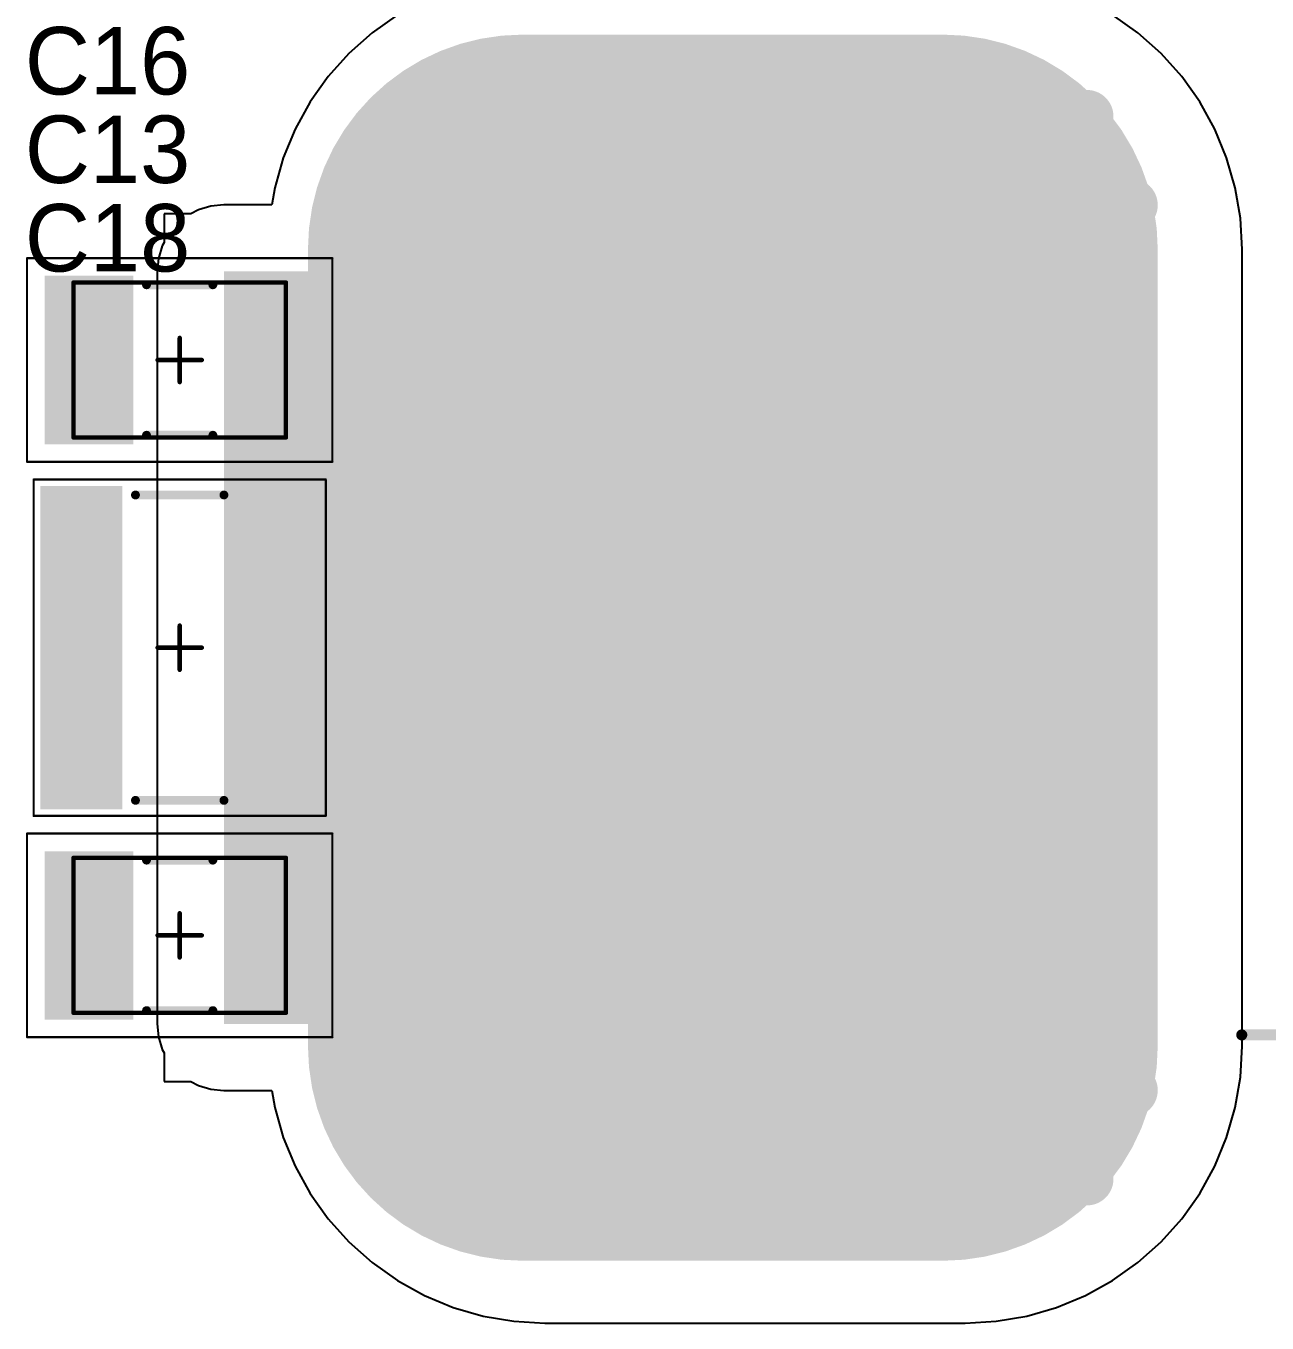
# Model space of a CAD drawing. Extents: x 69 to 227, y 90 to 377.
# Drawn here: x 145.53 to 173.57, y 163.24 to 192.55 of the extents above; entities that cross this region are included whole.
import ezdxf

# ---------------------------------------------------------------- set-up
doc = ezdxf.new("R2010")
doc.units = 0
doc.layers.get('0').update_dxf_attribs({"linetype": 'CONTINUOUS'})
for name, color, linetype in [('BOTTOMLAYER', 5, 'CONTINUOUS'), ('BOTTOMSOLDER', 6, 'CONTINUOUS'), ('MECHANICAL15', 56, 'CONTINUOUS'), ('MECHANICAL9', 56, 'CONTINUOUS'), ('MULTILAYER', 9, 'CONTINUOUS'), ('TOPLAYER', 1, 'CONTINUOUS'), ('TOPOVERLAY', 2, 'CONTINUOUS'), ('TOPPASTE', 8, 'CONTINUOUS'), ('TOPSOLDER', 216, 'CONTINUOUS')]:
    doc.layers.add(name, color=color, linetype=linetype)

# ---------------------------------------------------------------- blocks, each defined once
blk = doc.blocks.new('1812C_1')
at = {"layer": 'MECHANICAL15'}
for points, const_width in [([(-3.45, 2.3), (-3.45, -2.3)], 0.05), ([(3.45, 2.3), (-3.45, 2.3)], 0.05), ([(3.45, 2.3), (3.45, -2.3)], 0.05), ([(0, 0.5), (0, -0.5)], 0.1), ([(0.5, 0), (-0.5, 0)], 0.1), ([(3.45, -2.3), (-3.45, -2.3)], 0.05)]:
    blk.add_lwpolyline(points, dxfattribs=dict(at, const_width=const_width))
for points, const_width in [([(-3.463, 2.3, 1), (-3.438, 2.3, 1)], 0.025), ([(-3.463, 2.3, 1), (-3.438, 2.3, 1)], 0.025), ([(3.437, 2.3, 1), (3.462, 2.3, 1)], 0.025), ([(3.437, 2.3, 1), (3.462, 2.3, 1)], 0.025), ([(-0.025, 0.5, 1), (0.025, 0.5, 1)], 0.05), ([(-0.525, 0, 1), (-0.475, 0, 1)], 0.05), ([(0.475, 0, 1), (0.525, 0, 1)], 0.05), ([(-0.025, -0.5, 1), (0.025, -0.5, 1)], 0.05), ([(-3.463, -2.3, 1), (-3.438, -2.3, 1)], 0.025), ([(-3.463, -2.3, 1), (-3.438, -2.3, 1)], 0.025), ([(3.437, -2.3, 1), (3.462, -2.3, 1)], 0.025), ([(3.437, -2.3, 1), (3.462, -2.3, 1)], 0.025)]:
    blk.add_lwpolyline(points, format="xyb", close=True, dxfattribs=dict(at, const_width=const_width))
at = {"layer": 'MECHANICAL9', "const_width": 0.1}
for points in [[(-2.4, 1.75), (-2.4, -1.75)], [(2.4, 1.75), (-2.4, 1.75)], [(2.4, 1.75), (2.4, -1.75)], [(2.4, -1.75), (-2.4, -1.75)]]:
    blk.add_lwpolyline(points, dxfattribs=at)
at = {"layer": 'MECHANICAL9', "const_width": 0.05}
for points in [[(-2.425, 1.75, 1), (-2.375, 1.75, 1)], [(-2.425, 1.75, 1), (-2.375, 1.75, 1)], [(2.375, 1.75, 1), (2.425, 1.75, 1)], [(2.375, 1.75, 1), (2.425, 1.75, 1)], [(-2.425, -1.75, 1), (-2.375, -1.75, 1)], [(-2.425, -1.75, 1), (-2.375, -1.75, 1)], [(2.375, -1.75, 1), (2.425, -1.75, 1)], [(2.375, -1.75, 1), (2.425, -1.75, 1)]]:
    blk.add_lwpolyline(points, format="xyb", close=True, dxfattribs=at)
at = {"layer": 'TOPLAYER'}
for points in [[(-1.15, -1.8), (-1.15, 1.8), (-2.95, -1.8), (-2.95, 1.8)], [(2.95, -1.8), (2.95, 1.8), (1.15, -1.8), (1.15, 1.8)]]:
    blk.add_solid(points, dxfattribs=at)
at = {"layer": 'TOPOVERLAY', "const_width": 0.2}
for points in [[(0.75, 1.7), (-0.75, 1.7)], [(0.75, -1.7), (-0.75, -1.7)]]:
    blk.add_lwpolyline(points, dxfattribs=at)
at = {"layer": 'TOPOVERLAY', "const_width": 0.1}
for points in [[(-0.8, 1.7, 1), (-0.7, 1.7, 1)], [(0.7, 1.7, 1), (0.8, 1.7, 1)], [(-0.8, -1.7, 1), (-0.7, -1.7, 1)], [(0.7, -1.7, 1), (0.8, -1.7, 1)]]:
    blk.add_lwpolyline(points, format="xyb", close=True, dxfattribs=at)
at = {"layer": 'TOPPASTE'}
for points in [[(-1.15, -1.8), (-1.15, 1.8), (-2.95, -1.8), (-2.95, 1.8)], [(2.95, -1.8), (2.95, 1.8), (1.15, -1.8), (1.15, 1.8)]]:
    blk.add_solid(points, dxfattribs=at)
at = {"layer": 'TOPSOLDER'}
for points in [[(-1.048, -1.902), (-1.048, 1.902), (-3.052, -1.902), (-3.052, 1.902)], [(3.052, -1.902), (3.052, 1.902), (1.048, -1.902), (1.048, 1.902)]]:
    blk.add_solid(points, dxfattribs=at)
blk = doc.blocks.new('1812C_3')
at = {"layer": 'MECHANICAL15'}
for points, const_width in [([(-3.45, 2.3), (-3.45, -2.3)], 0.05), ([(3.45, 2.3), (-3.45, 2.3)], 0.05), ([(3.45, 2.3), (3.45, -2.3)], 0.05), ([(0, 0.5), (0, -0.5)], 0.1), ([(0.5, 0), (-0.5, 0)], 0.1), ([(3.45, -2.3), (-3.45, -2.3)], 0.05)]:
    blk.add_lwpolyline(points, dxfattribs=dict(at, const_width=const_width))
for points, const_width in [([(-3.463, 2.3, 1), (-3.438, 2.3, 1)], 0.025), ([(-3.463, 2.3, 1), (-3.438, 2.3, 1)], 0.025), ([(3.437, 2.3, 1), (3.462, 2.3, 1)], 0.025), ([(3.437, 2.3, 1), (3.462, 2.3, 1)], 0.025), ([(-0.025, 0.5, 1), (0.025, 0.5, 1)], 0.05), ([(-0.525, 0, 1), (-0.475, 0, 1)], 0.05), ([(0.475, 0, 1), (0.525, 0, 1)], 0.05), ([(-0.025, -0.5, 1), (0.025, -0.5, 1)], 0.05), ([(-3.463, -2.3, 1), (-3.438, -2.3, 1)], 0.025), ([(-3.463, -2.3, 1), (-3.438, -2.3, 1)], 0.025), ([(3.437, -2.3, 1), (3.462, -2.3, 1)], 0.025), ([(3.437, -2.3, 1), (3.462, -2.3, 1)], 0.025)]:
    blk.add_lwpolyline(points, format="xyb", close=True, dxfattribs=dict(at, const_width=const_width))
at = {"layer": 'MECHANICAL9', "const_width": 0.1}
for points in [[(-2.4, 1.75), (-2.4, -1.75)], [(2.4, 1.75), (-2.4, 1.75)], [(2.4, 1.75), (2.4, -1.75)], [(2.4, -1.75), (-2.4, -1.75)]]:
    blk.add_lwpolyline(points, dxfattribs=at)
at = {"layer": 'MECHANICAL9', "const_width": 0.05}
for points in [[(-2.425, 1.75, 1), (-2.375, 1.75, 1)], [(-2.425, 1.75, 1), (-2.375, 1.75, 1)], [(2.375, 1.75, 1), (2.425, 1.75, 1)], [(2.375, 1.75, 1), (2.425, 1.75, 1)], [(-2.425, -1.75, 1), (-2.375, -1.75, 1)], [(-2.425, -1.75, 1), (-2.375, -1.75, 1)], [(2.375, -1.75, 1), (2.425, -1.75, 1)], [(2.375, -1.75, 1), (2.425, -1.75, 1)]]:
    blk.add_lwpolyline(points, format="xyb", close=True, dxfattribs=at)
at = {"layer": 'TOPLAYER'}
for points in [[(-1.15, -1.8), (-1.15, 1.8), (-2.95, -1.8), (-2.95, 1.8)], [(2.95, -1.8), (2.95, 1.8), (1.15, -1.8), (1.15, 1.8)]]:
    blk.add_solid(points, dxfattribs=at)
at = {"layer": 'TOPOVERLAY', "const_width": 0.2}
for points in [[(0.75, 1.7), (-0.75, 1.7)], [(0.75, -1.7), (-0.75, -1.7)]]:
    blk.add_lwpolyline(points, dxfattribs=at)
at = {"layer": 'TOPOVERLAY', "const_width": 0.1}
for points in [[(-0.8, 1.7, 1), (-0.7, 1.7, 1)], [(0.7, 1.7, 1), (0.8, 1.7, 1)], [(-0.8, -1.7, 1), (-0.7, -1.7, 1)], [(0.7, -1.7, 1), (0.8, -1.7, 1)]]:
    blk.add_lwpolyline(points, format="xyb", close=True, dxfattribs=at)
at = {"layer": 'TOPPASTE'}
for points in [[(-1.15, -1.8), (-1.15, 1.8), (-2.95, -1.8), (-2.95, 1.8)], [(2.95, -1.8), (2.95, 1.8), (1.15, -1.8), (1.15, 1.8)]]:
    blk.add_solid(points, dxfattribs=at)
at = {"layer": 'TOPSOLDER'}
for points in [[(-1.048, -1.902), (-1.048, 1.902), (-3.052, -1.902), (-3.052, 1.902)], [(3.052, -1.902), (3.052, 1.902), (1.048, -1.902), (1.048, 1.902)]]:
    blk.add_solid(points, dxfattribs=at)
blk = doc.blocks.new('1825C_5')
at = {"layer": 'MECHANICAL15'}
for points, const_width in [([(3.3, 3.8), (-3.3, 3.8)], 0.05), ([(-3.3, 3.8), (-3.3, -3.8)], 0.05), ([(3.3, 3.8), (3.3, -3.8)], 0.05), ([(0, 0.5), (0, -0.5)], 0.1), ([(0.5, 0), (-0.5, 0)], 0.1), ([(3.3, -3.8), (-3.3, -3.8)], 0.05)]:
    blk.add_lwpolyline(points, dxfattribs=dict(at, const_width=const_width))
for points, const_width in [([(-3.312, 3.8, 1), (-3.287, 3.8, 1)], 0.025), ([(-3.312, 3.8, 1), (-3.287, 3.8, 1)], 0.025), ([(3.288, 3.8, 1), (3.313, 3.8, 1)], 0.025), ([(3.288, 3.8, 1), (3.313, 3.8, 1)], 0.025), ([(-0.025, 0.5, 1), (0.025, 0.5, 1)], 0.05), ([(-0.525, 0, 1), (-0.475, 0, 1)], 0.05), ([(0.475, 0, 1), (0.525, 0, 1)], 0.05), ([(-0.025, -0.5, 1), (0.025, -0.5, 1)], 0.05), ([(-3.312, -3.8, 1), (-3.287, -3.8, 1)], 0.025), ([(-3.312, -3.8, 1), (-3.287, -3.8, 1)], 0.025), ([(3.288, -3.8, 1), (3.313, -3.8, 1)], 0.025), ([(3.288, -3.8, 1), (3.313, -3.8, 1)], 0.025)]:
    blk.add_lwpolyline(points, format="xyb", close=True, dxfattribs=dict(at, const_width=const_width))
at = {"layer": 'TOPLAYER'}
for points in [[(-1.4, -3.55), (-1.4, 3.55), (-3.05, -3.55), (-3.05, 3.55)], [(3.05, -3.55), (3.05, 3.55), (1.4, -3.55), (1.4, 3.55)]]:
    blk.add_solid(points, dxfattribs=at)
at = {"layer": 'TOPOVERLAY', "const_width": 0.2}
for points in [[(1, 3.45), (-1, 3.45)], [(1, -3.45), (-1, -3.45)]]:
    blk.add_lwpolyline(points, dxfattribs=at)
at = {"layer": 'TOPOVERLAY', "const_width": 0.1}
for points in [[(-1.05, 3.45, 1), (-0.95, 3.45, 1)], [(0.95, 3.45, 1), (1.05, 3.45, 1)], [(-1.05, -3.45, 1), (-0.95, -3.45, 1)], [(0.95, -3.45, 1), (1.05, -3.45, 1)]]:
    blk.add_lwpolyline(points, format="xyb", close=True, dxfattribs=at)
at = {"layer": 'TOPPASTE'}
for points in [[(-1.4, -3.55), (-1.4, 3.55), (-3.05, -3.55), (-3.05, 3.55)], [(3.05, -3.55), (3.05, 3.55), (1.4, -3.55), (1.4, 3.55)]]:
    blk.add_solid(points, dxfattribs=at)
at = {"layer": 'TOPSOLDER'}
for points in [[(-1.298, -3.652), (-1.298, 3.652), (-3.152, -3.652), (-3.152, 3.652)], [(3.152, -3.652), (3.152, 3.652), (1.298, -3.652), (1.298, 3.652)]]:
    blk.add_solid(points, dxfattribs=at)
blk = doc.blocks.new('CM300_SKM200_DUAL_FOOTPRIN')
at = {"layer": 'BOTTOMLAYER'}
for points, const_width in [([(19.375, 9, 1), (24.125, 9, 1)], 4.75), ([(28.875, 9, 1), (33.625, 9, 1)], 4.75), ([(20.25, 12, 1), (20.75, 12, 1)], 0.5), ([(22.25, 12, 1), (22.75, 12, 1)], 0.5), ([(24.25, 12, 1), (24.75, 12, 1)], 0.5), ([(26.25, 12, 1), (26.75, 12, 1)], 0.5), ([(28.25, 12, 1), (28.75, 12, 1)], 0.5), ([(30.25, 12, 1), (30.75, 12, 1)], 0.5), ([(32.25, 12, 1), (32.75, 12, 1)], 0.5), ([(34.25, 12, 1), (34.75, 12, 1)], 0.5), ([(19.25, 10, 1), (19.75, 10, 1)], 0.5), ([(21.25, 10, 1), (21.75, 10, 1)], 0.5), ([(23.25, 10, 1), (23.75, 10, 1)], 0.5), ([(25.25, 10, 1), (25.75, 10, 1)], 0.5), ([(27.25, 10, 1), (27.75, 10, 1)], 0.5), ([(29.25, 10, 1), (29.75, 10, 1)], 0.5), ([(31.25, 10, 1), (31.75, 10, 1)], 0.5), ([(33.25, 10, 1), (33.75, 10, 1)], 0.5), ([(35.25, 10, 1), (35.75, 10, 1)], 0.5), ([(18.25, 8, 1), (18.75, 8, 1)], 0.5), ([(20.25, 8, 1), (20.75, 8, 1)], 0.5), ([(22.25, 8, 1), (22.75, 8, 1)], 0.5), ([(24.25, 8, 1), (24.75, 8, 1)], 0.5), ([(26.25, 8, 1), (26.75, 8, 1)], 0.5), ([(28.25, 8, 1), (28.75, 8, 1)], 0.5), ([(30.25, 8, 1), (30.75, 8, 1)], 0.5), ([(32.25, 8, 1), (32.75, 8, 1)], 0.5), ([(34.25, 8, 1), (34.75, 8, 1)], 0.5), ([(19.25, 6, 1), (19.75, 6, 1)], 0.5), ([(21.25, 6, 1), (21.75, 6, 1)], 0.5), ([(23.25, 6, 1), (23.75, 6, 1)], 0.5), ([(25.25, 6, 1), (25.75, 6, 1)], 0.5), ([(27.25, 6, 1), (27.75, 6, 1)], 0.5), ([(29.25, 6, 1), (29.75, 6, 1)], 0.5), ([(31.25, 6, 1), (31.75, 6, 1)], 0.5), ([(33.25, 6, 1), (33.75, 6, 1)], 0.5), ([(35.25, 6, 1), (35.75, 6, 1)], 0.5), ([(18.25, 4, 1), (18.75, 4, 1)], 0.5), ([(20.25, 4, 1), (20.75, 4, 1)], 0.5), ([(22.25, 4, 1), (22.75, 4, 1)], 0.5), ([(24.25, 4, 1), (24.75, 4, 1)], 0.5), ([(26.25, 4, 1), (26.75, 4, 1)], 0.5), ([(28.25, 4, 1), (28.75, 4, 1)], 0.5), ([(30.25, 4, 1), (30.75, 4, 1)], 0.5), ([(32.25, 4, 1), (32.75, 4, 1)], 0.5), ([(34.25, 4, 1), (34.75, 4, 1)], 0.5), ([(19.25, 2, 1), (19.75, 2, 1)], 0.5), ([(21.25, 2, 1), (21.75, 2, 1)], 0.5), ([(31.25, 2, 1), (31.75, 2, 1)], 0.5), ([(33.25, 2, 1), (33.75, 2, 1)], 0.5), ([(35.25, 2, 1), (35.75, 2, 1)], 0.5), ([(18.25, 0, 1), (18.75, 0, 1)], 0.5), ([(20.25, 0, 1), (20.75, 0, 1)], 0.5), ([(32.25, 0, 1), (32.75, 0, 1)], 0.5), ([(34.25, 0, 1), (34.75, 0, 1)], 0.5), ([(19.25, -2, 1), (19.75, -2, 1)], 0.5), ([(21.25, -2, 1), (21.75, -2, 1)], 0.5), ([(31.25, -2, 1), (31.75, -2, 1)], 0.5), ([(33.25, -2, 1), (33.75, -2, 1)], 0.5), ([(35.25, -2, 1), (35.75, -2, 1)], 0.5), ([(18.25, -4, 1), (18.75, -4, 1)], 0.5), ([(20.25, -4, 1), (20.75, -4, 1)], 0.5), ([(22.25, -4, 1), (22.75, -4, 1)], 0.5), ([(24.25, -4, 1), (24.75, -4, 1)], 0.5), ([(26.25, -4, 1), (26.75, -4, 1)], 0.5), ([(28.25, -4, 1), (28.75, -4, 1)], 0.5), ([(30.25, -4, 1), (30.75, -4, 1)], 0.5), ([(32.25, -4, 1), (32.75, -4, 1)], 0.5), ([(34.25, -4, 1), (34.75, -4, 1)], 0.5), ([(19.375, -9, 1), (24.125, -9, 1)], 4.75), ([(28.875, -9, 1), (33.625, -9, 1)], 4.75), ([(19.25, -6, 1), (19.75, -6, 1)], 0.5), ([(21.25, -6, 1), (21.75, -6, 1)], 0.5), ([(23.25, -6, 1), (23.75, -6, 1)], 0.5), ([(25.25, -6, 1), (25.75, -6, 1)], 0.5), ([(27.25, -6, 1), (27.75, -6, 1)], 0.5), ([(29.25, -6, 1), (29.75, -6, 1)], 0.5), ([(31.25, -6, 1), (31.75, -6, 1)], 0.5), ([(33.25, -6, 1), (33.75, -6, 1)], 0.5), ([(35.25, -6, 1), (35.75, -6, 1)], 0.5), ([(18.25, -8, 1), (18.75, -8, 1)], 0.5), ([(20.25, -8, 1), (20.75, -8, 1)], 0.5), ([(22.25, -8, 1), (22.75, -8, 1)], 0.5), ([(24.25, -8, 1), (24.75, -8, 1)], 0.5), ([(26.25, -8, 1), (26.75, -8, 1)], 0.5), ([(28.25, -8, 1), (28.75, -8, 1)], 0.5), ([(30.25, -8, 1), (30.75, -8, 1)], 0.5), ([(32.25, -8, 1), (32.75, -8, 1)], 0.5), ([(34.25, -8, 1), (34.75, -8, 1)], 0.5), ([(19.25, -10, 1), (19.75, -10, 1)], 0.5), ([(21.25, -10, 1), (21.75, -10, 1)], 0.5), ([(23.25, -10, 1), (23.75, -10, 1)], 0.5), ([(25.25, -10, 1), (25.75, -10, 1)], 0.5), ([(27.25, -10, 1), (27.75, -10, 1)], 0.5), ([(29.25, -10, 1), (29.75, -10, 1)], 0.5), ([(31.25, -10, 1), (31.75, -10, 1)], 0.5), ([(33.25, -10, 1), (33.75, -10, 1)], 0.5), ([(35.25, -10, 1), (35.75, -10, 1)], 0.5), ([(20.25, -12, 1), (20.75, -12, 1)], 0.5), ([(22.25, -12, 1), (22.75, -12, 1)], 0.5), ([(24.25, -12, 1), (24.75, -12, 1)], 0.5), ([(26.25, -12, 1), (26.75, -12, 1)], 0.5), ([(28.25, -12, 1), (28.75, -12, 1)], 0.5), ([(30.25, -12, 1), (30.75, -12, 1)], 0.5), ([(32.25, -12, 1), (32.75, -12, 1)], 0.5), ([(34.25, -12, 1), (34.75, -12, 1)], 0.5)]:
    blk.add_lwpolyline(points, format="xyb", close=True, dxfattribs=dict(at, const_width=const_width))
for points in [[(31.25, 13.75), (21.75, 13.75), (31.25, -13.75), (21.75, -13.75)], [(36, 9), (17, 9), (36, -9), (17, -9)]]:
    blk.add_solid(points, dxfattribs=at)
at = {"layer": 'BOTTOMSOLDER'}
for points, const_width in [([(19.324, 9, 1), (24.176, 9, 1)], 4.852), ([(28.824, 9, 1), (33.676, 9, 1)], 4.852), ([(20.199, 12, 1), (20.801, 12, 1)], 0.602), ([(22.199, 12, 1), (22.801, 12, 1)], 0.602), ([(24.199, 12, 1), (24.801, 12, 1)], 0.602), ([(26.199, 12, 1), (26.801, 12, 1)], 0.602), ([(28.199, 12, 1), (28.801, 12, 1)], 0.602), ([(30.199, 12, 1), (30.801, 12, 1)], 0.602), ([(32.199, 12, 1), (32.801, 12, 1)], 0.602), ([(34.199, 12, 1), (34.801, 12, 1)], 0.602), ([(19.199, 10, 1), (19.801, 10, 1)], 0.602), ([(21.199, 10, 1), (21.801, 10, 1)], 0.602), ([(23.199, 10, 1), (23.801, 10, 1)], 0.602), ([(25.199, 10, 1), (25.801, 10, 1)], 0.602), ([(27.199, 10, 1), (27.801, 10, 1)], 0.602), ([(29.199, 10, 1), (29.801, 10, 1)], 0.602), ([(31.199, 10, 1), (31.801, 10, 1)], 0.602), ([(33.199, 10, 1), (33.801, 10, 1)], 0.602), ([(35.199, 10, 1), (35.801, 10, 1)], 0.602), ([(18.199, 8, 1), (18.801, 8, 1)], 0.602), ([(20.199, 8, 1), (20.801, 8, 1)], 0.602), ([(22.199, 8, 1), (22.801, 8, 1)], 0.602), ([(24.199, 8, 1), (24.801, 8, 1)], 0.602), ([(26.199, 8, 1), (26.801, 8, 1)], 0.602), ([(28.199, 8, 1), (28.801, 8, 1)], 0.602), ([(30.199, 8, 1), (30.801, 8, 1)], 0.602), ([(32.199, 8, 1), (32.801, 8, 1)], 0.602), ([(34.199, 8, 1), (34.801, 8, 1)], 0.602), ([(19.199, 6, 1), (19.801, 6, 1)], 0.602), ([(21.199, 6, 1), (21.801, 6, 1)], 0.602), ([(23.199, 6, 1), (23.801, 6, 1)], 0.602), ([(25.199, 6, 1), (25.801, 6, 1)], 0.602), ([(27.199, 6, 1), (27.801, 6, 1)], 0.602), ([(29.199, 6, 1), (29.801, 6, 1)], 0.602), ([(31.199, 6, 1), (31.801, 6, 1)], 0.602), ([(33.199, 6, 1), (33.801, 6, 1)], 0.602), ([(35.199, 6, 1), (35.801, 6, 1)], 0.602), ([(18.199, 4, 1), (18.801, 4, 1)], 0.602), ([(20.199, 4, 1), (20.801, 4, 1)], 0.602), ([(22.199, 4, 1), (22.801, 4, 1)], 0.602), ([(24.199, 4, 1), (24.801, 4, 1)], 0.602), ([(26.199, 4, 1), (26.801, 4, 1)], 0.602), ([(28.199, 4, 1), (28.801, 4, 1)], 0.602), ([(30.199, 4, 1), (30.801, 4, 1)], 0.602), ([(32.199, 4, 1), (32.801, 4, 1)], 0.602), ([(34.199, 4, 1), (34.801, 4, 1)], 0.602), ([(19.199, 2, 1), (19.801, 2, 1)], 0.602), ([(21.199, 2, 1), (21.801, 2, 1)], 0.602), ([(31.199, 2, 1), (31.801, 2, 1)], 0.602), ([(33.199, 2, 1), (33.801, 2, 1)], 0.602), ([(35.199, 2, 1), (35.801, 2, 1)], 0.602), ([(18.199, 0, 1), (18.801, 0, 1)], 0.602), ([(20.199, 0, 1), (20.801, 0, 1)], 0.602), ([(32.199, 0, 1), (32.801, 0, 1)], 0.602), ([(34.199, 0, 1), (34.801, 0, 1)], 0.602), ([(19.199, -2, 1), (19.801, -2, 1)], 0.602), ([(21.199, -2, 1), (21.801, -2, 1)], 0.602), ([(31.199, -2, 1), (31.801, -2, 1)], 0.602), ([(33.199, -2, 1), (33.801, -2, 1)], 0.602), ([(35.199, -2, 1), (35.801, -2, 1)], 0.602), ([(18.199, -4, 1), (18.801, -4, 1)], 0.602), ([(20.199, -4, 1), (20.801, -4, 1)], 0.602), ([(22.199, -4, 1), (22.801, -4, 1)], 0.602), ([(24.199, -4, 1), (24.801, -4, 1)], 0.602), ([(26.199, -4, 1), (26.801, -4, 1)], 0.602), ([(28.199, -4, 1), (28.801, -4, 1)], 0.602), ([(30.199, -4, 1), (30.801, -4, 1)], 0.602), ([(32.199, -4, 1), (32.801, -4, 1)], 0.602), ([(34.199, -4, 1), (34.801, -4, 1)], 0.602), ([(19.324, -9, 1), (24.176, -9, 1)], 4.852), ([(28.824, -9, 1), (33.676, -9, 1)], 4.852), ([(19.199, -6, 1), (19.801, -6, 1)], 0.602), ([(21.199, -6, 1), (21.801, -6, 1)], 0.602), ([(23.199, -6, 1), (23.801, -6, 1)], 0.602), ([(25.199, -6, 1), (25.801, -6, 1)], 0.602), ([(27.199, -6, 1), (27.801, -6, 1)], 0.602), ([(29.199, -6, 1), (29.801, -6, 1)], 0.602), ([(31.199, -6, 1), (31.801, -6, 1)], 0.602), ([(33.199, -6, 1), (33.801, -6, 1)], 0.602), ([(35.199, -6, 1), (35.801, -6, 1)], 0.602), ([(18.199, -8, 1), (18.801, -8, 1)], 0.602), ([(20.199, -8, 1), (20.801, -8, 1)], 0.602), ([(22.199, -8, 1), (22.801, -8, 1)], 0.602), ([(24.199, -8, 1), (24.801, -8, 1)], 0.602), ([(26.199, -8, 1), (26.801, -8, 1)], 0.602), ([(28.199, -8, 1), (28.801, -8, 1)], 0.602), ([(30.199, -8, 1), (30.801, -8, 1)], 0.602), ([(32.199, -8, 1), (32.801, -8, 1)], 0.602), ([(34.199, -8, 1), (34.801, -8, 1)], 0.602), ([(19.199, -10, 1), (19.801, -10, 1)], 0.602), ([(21.199, -10, 1), (21.801, -10, 1)], 0.602), ([(23.199, -10, 1), (23.801, -10, 1)], 0.602), ([(25.199, -10, 1), (25.801, -10, 1)], 0.602), ([(27.199, -10, 1), (27.801, -10, 1)], 0.602), ([(29.199, -10, 1), (29.801, -10, 1)], 0.602), ([(31.199, -10, 1), (31.801, -10, 1)], 0.602), ([(33.199, -10, 1), (33.801, -10, 1)], 0.602), ([(35.199, -10, 1), (35.801, -10, 1)], 0.602), ([(20.199, -12, 1), (20.801, -12, 1)], 0.602), ([(22.199, -12, 1), (22.801, -12, 1)], 0.602), ([(24.199, -12, 1), (24.801, -12, 1)], 0.602), ([(26.199, -12, 1), (26.801, -12, 1)], 0.602), ([(28.199, -12, 1), (28.801, -12, 1)], 0.602), ([(30.199, -12, 1), (30.801, -12, 1)], 0.602), ([(32.199, -12, 1), (32.801, -12, 1)], 0.602), ([(34.199, -12, 1), (34.801, -12, 1)], 0.602)]:
    blk.add_lwpolyline(points, format="xyb", close=True, dxfattribs=dict(at, const_width=const_width))
for points in [[(31.25, 13.852), (21.75, 13.852), (31.25, -13.852), (21.75, -13.852)], [(36.102, 9), (16.898, 9), (36.102, -9), (16.898, -9)]]:
    blk.add_solid(points, dxfattribs=at)
at = {"layer": 'MULTILAYER'}
for points, const_width in [([(19.375, 9, 1), (24.125, 9, 1)], 4.75), ([(28.875, 9, 1), (33.625, 9, 1)], 4.75), ([(20.25, 12, 1), (20.75, 12, 1)], 0.5), ([(22.25, 12, 1), (22.75, 12, 1)], 0.5), ([(24.25, 12, 1), (24.75, 12, 1)], 0.5), ([(26.25, 12, 1), (26.75, 12, 1)], 0.5), ([(28.25, 12, 1), (28.75, 12, 1)], 0.5), ([(30.25, 12, 1), (30.75, 12, 1)], 0.5), ([(32.25, 12, 1), (32.75, 12, 1)], 0.5), ([(34.25, 12, 1), (34.75, 12, 1)], 0.5), ([(19.25, 10, 1), (19.75, 10, 1)], 0.5), ([(21.25, 10, 1), (21.75, 10, 1)], 0.5), ([(23.25, 10, 1), (23.75, 10, 1)], 0.5), ([(25.25, 10, 1), (25.75, 10, 1)], 0.5), ([(27.25, 10, 1), (27.75, 10, 1)], 0.5), ([(29.25, 10, 1), (29.75, 10, 1)], 0.5), ([(31.25, 10, 1), (31.75, 10, 1)], 0.5), ([(33.25, 10, 1), (33.75, 10, 1)], 0.5), ([(35.25, 10, 1), (35.75, 10, 1)], 0.5), ([(18.25, 8, 1), (18.75, 8, 1)], 0.5), ([(20.25, 8, 1), (20.75, 8, 1)], 0.5), ([(22.25, 8, 1), (22.75, 8, 1)], 0.5), ([(24.25, 8, 1), (24.75, 8, 1)], 0.5), ([(26.25, 8, 1), (26.75, 8, 1)], 0.5), ([(28.25, 8, 1), (28.75, 8, 1)], 0.5), ([(30.25, 8, 1), (30.75, 8, 1)], 0.5), ([(32.25, 8, 1), (32.75, 8, 1)], 0.5), ([(34.25, 8, 1), (34.75, 8, 1)], 0.5), ([(19.25, 6, 1), (19.75, 6, 1)], 0.5), ([(21.25, 6, 1), (21.75, 6, 1)], 0.5), ([(23.25, 6, 1), (23.75, 6, 1)], 0.5), ([(25.25, 6, 1), (25.75, 6, 1)], 0.5), ([(27.25, 6, 1), (27.75, 6, 1)], 0.5), ([(29.25, 6, 1), (29.75, 6, 1)], 0.5), ([(31.25, 6, 1), (31.75, 6, 1)], 0.5), ([(33.25, 6, 1), (33.75, 6, 1)], 0.5), ([(35.25, 6, 1), (35.75, 6, 1)], 0.5), ([(18.25, 4, 1), (18.75, 4, 1)], 0.5), ([(20.25, 4, 1), (20.75, 4, 1)], 0.5), ([(22.25, 4, 1), (22.75, 4, 1)], 0.5), ([(24.25, 4, 1), (24.75, 4, 1)], 0.5), ([(26.25, 4, 1), (26.75, 4, 1)], 0.5), ([(28.25, 4, 1), (28.75, 4, 1)], 0.5), ([(30.25, 4, 1), (30.75, 4, 1)], 0.5), ([(32.25, 4, 1), (32.75, 4, 1)], 0.5), ([(34.25, 4, 1), (34.75, 4, 1)], 0.5), ([(19.25, 2, 1), (19.75, 2, 1)], 0.5), ([(21.25, 2, 1), (21.75, 2, 1)], 0.5), ([(31.25, 2, 1), (31.75, 2, 1)], 0.5), ([(33.25, 2, 1), (33.75, 2, 1)], 0.5), ([(35.25, 2, 1), (35.75, 2, 1)], 0.5), ([(18.25, 0, 1), (18.75, 0, 1)], 0.5), ([(20.25, 0, 1), (20.75, 0, 1)], 0.5), ([(32.25, 0, 1), (32.75, 0, 1)], 0.5), ([(34.25, 0, 1), (34.75, 0, 1)], 0.5), ([(19.25, -2, 1), (19.75, -2, 1)], 0.5), ([(21.25, -2, 1), (21.75, -2, 1)], 0.5), ([(31.25, -2, 1), (31.75, -2, 1)], 0.5), ([(33.25, -2, 1), (33.75, -2, 1)], 0.5), ([(35.25, -2, 1), (35.75, -2, 1)], 0.5), ([(18.25, -4, 1), (18.75, -4, 1)], 0.5), ([(20.25, -4, 1), (20.75, -4, 1)], 0.5), ([(22.25, -4, 1), (22.75, -4, 1)], 0.5), ([(24.25, -4, 1), (24.75, -4, 1)], 0.5), ([(26.25, -4, 1), (26.75, -4, 1)], 0.5), ([(28.25, -4, 1), (28.75, -4, 1)], 0.5), ([(30.25, -4, 1), (30.75, -4, 1)], 0.5), ([(32.25, -4, 1), (32.75, -4, 1)], 0.5), ([(34.25, -4, 1), (34.75, -4, 1)], 0.5), ([(19.375, -9, 1), (24.125, -9, 1)], 4.75), ([(28.875, -9, 1), (33.625, -9, 1)], 4.75), ([(19.25, -6, 1), (19.75, -6, 1)], 0.5), ([(21.25, -6, 1), (21.75, -6, 1)], 0.5), ([(23.25, -6, 1), (23.75, -6, 1)], 0.5), ([(25.25, -6, 1), (25.75, -6, 1)], 0.5), ([(27.25, -6, 1), (27.75, -6, 1)], 0.5), ([(29.25, -6, 1), (29.75, -6, 1)], 0.5), ([(31.25, -6, 1), (31.75, -6, 1)], 0.5), ([(33.25, -6, 1), (33.75, -6, 1)], 0.5), ([(35.25, -6, 1), (35.75, -6, 1)], 0.5), ([(18.25, -8, 1), (18.75, -8, 1)], 0.5), ([(20.25, -8, 1), (20.75, -8, 1)], 0.5), ([(22.25, -8, 1), (22.75, -8, 1)], 0.5), ([(24.25, -8, 1), (24.75, -8, 1)], 0.5), ([(26.25, -8, 1), (26.75, -8, 1)], 0.5), ([(28.25, -8, 1), (28.75, -8, 1)], 0.5), ([(30.25, -8, 1), (30.75, -8, 1)], 0.5), ([(32.25, -8, 1), (32.75, -8, 1)], 0.5), ([(34.25, -8, 1), (34.75, -8, 1)], 0.5), ([(19.25, -10, 1), (19.75, -10, 1)], 0.5), ([(21.25, -10, 1), (21.75, -10, 1)], 0.5), ([(23.25, -10, 1), (23.75, -10, 1)], 0.5), ([(25.25, -10, 1), (25.75, -10, 1)], 0.5), ([(27.25, -10, 1), (27.75, -10, 1)], 0.5), ([(29.25, -10, 1), (29.75, -10, 1)], 0.5), ([(31.25, -10, 1), (31.75, -10, 1)], 0.5), ([(33.25, -10, 1), (33.75, -10, 1)], 0.5), ([(35.25, -10, 1), (35.75, -10, 1)], 0.5), ([(20.25, -12, 1), (20.75, -12, 1)], 0.5), ([(22.25, -12, 1), (22.75, -12, 1)], 0.5), ([(24.25, -12, 1), (24.75, -12, 1)], 0.5), ([(26.25, -12, 1), (26.75, -12, 1)], 0.5), ([(28.25, -12, 1), (28.75, -12, 1)], 0.5), ([(30.25, -12, 1), (30.75, -12, 1)], 0.5), ([(32.25, -12, 1), (32.75, -12, 1)], 0.5), ([(34.25, -12, 1), (34.75, -12, 1)], 0.5)]:
    blk.add_lwpolyline(points, format="xyb", close=True, dxfattribs=dict(at, const_width=const_width))
for points in [[(31.25, 13.75), (21.75, 13.75), (31.25, -13.75), (21.75, -13.75)], [(36, 9), (17, 9), (36, -9), (17, -9)]]:
    blk.add_solid(points, dxfattribs=at)
at = {"layer": 'TOPLAYER'}
for points, const_width in [([(19.375, 9, 1), (24.125, 9, 1)], 4.75), ([(28.875, 9, 1), (33.625, 9, 1)], 4.75), ([(20.25, 12, 1), (20.75, 12, 1)], 0.5), ([(22.25, 12, 1), (22.75, 12, 1)], 0.5), ([(24.25, 12, 1), (24.75, 12, 1)], 0.5), ([(26.25, 12, 1), (26.75, 12, 1)], 0.5), ([(28.25, 12, 1), (28.75, 12, 1)], 0.5), ([(30.25, 12, 1), (30.75, 12, 1)], 0.5), ([(32.25, 12, 1), (32.75, 12, 1)], 0.5), ([(34.25, 12, 1), (34.75, 12, 1)], 0.5), ([(19.25, 10, 1), (19.75, 10, 1)], 0.5), ([(21.25, 10, 1), (21.75, 10, 1)], 0.5), ([(23.25, 10, 1), (23.75, 10, 1)], 0.5), ([(25.25, 10, 1), (25.75, 10, 1)], 0.5), ([(27.25, 10, 1), (27.75, 10, 1)], 0.5), ([(29.25, 10, 1), (29.75, 10, 1)], 0.5), ([(31.25, 10, 1), (31.75, 10, 1)], 0.5), ([(33.25, 10, 1), (33.75, 10, 1)], 0.5), ([(35.25, 10, 1), (35.75, 10, 1)], 0.5), ([(18.25, 8, 1), (18.75, 8, 1)], 0.5), ([(20.25, 8, 1), (20.75, 8, 1)], 0.5), ([(22.25, 8, 1), (22.75, 8, 1)], 0.5), ([(24.25, 8, 1), (24.75, 8, 1)], 0.5), ([(26.25, 8, 1), (26.75, 8, 1)], 0.5), ([(28.25, 8, 1), (28.75, 8, 1)], 0.5), ([(30.25, 8, 1), (30.75, 8, 1)], 0.5), ([(32.25, 8, 1), (32.75, 8, 1)], 0.5), ([(34.25, 8, 1), (34.75, 8, 1)], 0.5), ([(19.25, 6, 1), (19.75, 6, 1)], 0.5), ([(21.25, 6, 1), (21.75, 6, 1)], 0.5), ([(23.25, 6, 1), (23.75, 6, 1)], 0.5), ([(25.25, 6, 1), (25.75, 6, 1)], 0.5), ([(27.25, 6, 1), (27.75, 6, 1)], 0.5), ([(29.25, 6, 1), (29.75, 6, 1)], 0.5), ([(31.25, 6, 1), (31.75, 6, 1)], 0.5), ([(33.25, 6, 1), (33.75, 6, 1)], 0.5), ([(35.25, 6, 1), (35.75, 6, 1)], 0.5), ([(18.25, 4, 1), (18.75, 4, 1)], 0.5), ([(20.25, 4, 1), (20.75, 4, 1)], 0.5), ([(22.25, 4, 1), (22.75, 4, 1)], 0.5), ([(24.25, 4, 1), (24.75, 4, 1)], 0.5), ([(26.25, 4, 1), (26.75, 4, 1)], 0.5), ([(28.25, 4, 1), (28.75, 4, 1)], 0.5), ([(30.25, 4, 1), (30.75, 4, 1)], 0.5), ([(32.25, 4, 1), (32.75, 4, 1)], 0.5), ([(34.25, 4, 1), (34.75, 4, 1)], 0.5), ([(19.25, 2, 1), (19.75, 2, 1)], 0.5), ([(21.25, 2, 1), (21.75, 2, 1)], 0.5), ([(31.25, 2, 1), (31.75, 2, 1)], 0.5), ([(33.25, 2, 1), (33.75, 2, 1)], 0.5), ([(35.25, 2, 1), (35.75, 2, 1)], 0.5), ([(18.25, 0, 1), (18.75, 0, 1)], 0.5), ([(20.25, 0, 1), (20.75, 0, 1)], 0.5), ([(32.25, 0, 1), (32.75, 0, 1)], 0.5), ([(34.25, 0, 1), (34.75, 0, 1)], 0.5), ([(19.25, -2, 1), (19.75, -2, 1)], 0.5), ([(21.25, -2, 1), (21.75, -2, 1)], 0.5), ([(31.25, -2, 1), (31.75, -2, 1)], 0.5), ([(33.25, -2, 1), (33.75, -2, 1)], 0.5), ([(35.25, -2, 1), (35.75, -2, 1)], 0.5), ([(18.25, -4, 1), (18.75, -4, 1)], 0.5), ([(20.25, -4, 1), (20.75, -4, 1)], 0.5), ([(22.25, -4, 1), (22.75, -4, 1)], 0.5), ([(24.25, -4, 1), (24.75, -4, 1)], 0.5), ([(26.25, -4, 1), (26.75, -4, 1)], 0.5), ([(28.25, -4, 1), (28.75, -4, 1)], 0.5), ([(30.25, -4, 1), (30.75, -4, 1)], 0.5), ([(32.25, -4, 1), (32.75, -4, 1)], 0.5), ([(34.25, -4, 1), (34.75, -4, 1)], 0.5), ([(19.375, -9, 1), (24.125, -9, 1)], 4.75), ([(28.875, -9, 1), (33.625, -9, 1)], 4.75), ([(19.25, -6, 1), (19.75, -6, 1)], 0.5), ([(21.25, -6, 1), (21.75, -6, 1)], 0.5), ([(23.25, -6, 1), (23.75, -6, 1)], 0.5), ([(25.25, -6, 1), (25.75, -6, 1)], 0.5), ([(27.25, -6, 1), (27.75, -6, 1)], 0.5), ([(29.25, -6, 1), (29.75, -6, 1)], 0.5), ([(31.25, -6, 1), (31.75, -6, 1)], 0.5), ([(33.25, -6, 1), (33.75, -6, 1)], 0.5), ([(35.25, -6, 1), (35.75, -6, 1)], 0.5), ([(18.25, -8, 1), (18.75, -8, 1)], 0.5), ([(20.25, -8, 1), (20.75, -8, 1)], 0.5), ([(22.25, -8, 1), (22.75, -8, 1)], 0.5), ([(24.25, -8, 1), (24.75, -8, 1)], 0.5), ([(26.25, -8, 1), (26.75, -8, 1)], 0.5), ([(28.25, -8, 1), (28.75, -8, 1)], 0.5), ([(30.25, -8, 1), (30.75, -8, 1)], 0.5), ([(32.25, -8, 1), (32.75, -8, 1)], 0.5), ([(34.25, -8, 1), (34.75, -8, 1)], 0.5), ([(19.25, -10, 1), (19.75, -10, 1)], 0.5), ([(21.25, -10, 1), (21.75, -10, 1)], 0.5), ([(23.25, -10, 1), (23.75, -10, 1)], 0.5), ([(25.25, -10, 1), (25.75, -10, 1)], 0.5), ([(27.25, -10, 1), (27.75, -10, 1)], 0.5), ([(29.25, -10, 1), (29.75, -10, 1)], 0.5), ([(31.25, -10, 1), (31.75, -10, 1)], 0.5), ([(33.25, -10, 1), (33.75, -10, 1)], 0.5), ([(35.25, -10, 1), (35.75, -10, 1)], 0.5), ([(20.25, -12, 1), (20.75, -12, 1)], 0.5), ([(22.25, -12, 1), (22.75, -12, 1)], 0.5), ([(24.25, -12, 1), (24.75, -12, 1)], 0.5), ([(26.25, -12, 1), (26.75, -12, 1)], 0.5), ([(28.25, -12, 1), (28.75, -12, 1)], 0.5), ([(30.25, -12, 1), (30.75, -12, 1)], 0.5), ([(32.25, -12, 1), (32.75, -12, 1)], 0.5), ([(34.25, -12, 1), (34.75, -12, 1)], 0.5)]:
    blk.add_lwpolyline(points, format="xyb", close=True, dxfattribs=dict(at, const_width=const_width))
for points in [[(31.25, 13.75), (21.75, 13.75), (31.25, -13.75), (21.75, -13.75)], [(36, 9), (17, 9), (36, -9), (17, -9)]]:
    blk.add_solid(points, dxfattribs=at)
at = {"layer": 'TOPSOLDER'}
for points, const_width in [([(19.324, 9, 1), (24.176, 9, 1)], 4.852), ([(28.824, 9, 1), (33.676, 9, 1)], 4.852), ([(20.199, 12, 1), (20.801, 12, 1)], 0.602), ([(22.199, 12, 1), (22.801, 12, 1)], 0.602), ([(24.199, 12, 1), (24.801, 12, 1)], 0.602), ([(26.199, 12, 1), (26.801, 12, 1)], 0.602), ([(28.199, 12, 1), (28.801, 12, 1)], 0.602), ([(30.199, 12, 1), (30.801, 12, 1)], 0.602), ([(32.199, 12, 1), (32.801, 12, 1)], 0.602), ([(34.199, 12, 1), (34.801, 12, 1)], 0.602), ([(19.199, 10, 1), (19.801, 10, 1)], 0.602), ([(21.199, 10, 1), (21.801, 10, 1)], 0.602), ([(23.199, 10, 1), (23.801, 10, 1)], 0.602), ([(25.199, 10, 1), (25.801, 10, 1)], 0.602), ([(27.199, 10, 1), (27.801, 10, 1)], 0.602), ([(29.199, 10, 1), (29.801, 10, 1)], 0.602), ([(31.199, 10, 1), (31.801, 10, 1)], 0.602), ([(33.199, 10, 1), (33.801, 10, 1)], 0.602), ([(35.199, 10, 1), (35.801, 10, 1)], 0.602), ([(18.199, 8, 1), (18.801, 8, 1)], 0.602), ([(20.199, 8, 1), (20.801, 8, 1)], 0.602), ([(22.199, 8, 1), (22.801, 8, 1)], 0.602), ([(24.199, 8, 1), (24.801, 8, 1)], 0.602), ([(26.199, 8, 1), (26.801, 8, 1)], 0.602), ([(28.199, 8, 1), (28.801, 8, 1)], 0.602), ([(30.199, 8, 1), (30.801, 8, 1)], 0.602), ([(32.199, 8, 1), (32.801, 8, 1)], 0.602), ([(34.199, 8, 1), (34.801, 8, 1)], 0.602), ([(19.199, 6, 1), (19.801, 6, 1)], 0.602), ([(21.199, 6, 1), (21.801, 6, 1)], 0.602), ([(23.199, 6, 1), (23.801, 6, 1)], 0.602), ([(25.199, 6, 1), (25.801, 6, 1)], 0.602), ([(27.199, 6, 1), (27.801, 6, 1)], 0.602), ([(29.199, 6, 1), (29.801, 6, 1)], 0.602), ([(31.199, 6, 1), (31.801, 6, 1)], 0.602), ([(33.199, 6, 1), (33.801, 6, 1)], 0.602), ([(35.199, 6, 1), (35.801, 6, 1)], 0.602), ([(18.199, 4, 1), (18.801, 4, 1)], 0.602), ([(20.199, 4, 1), (20.801, 4, 1)], 0.602), ([(22.199, 4, 1), (22.801, 4, 1)], 0.602), ([(24.199, 4, 1), (24.801, 4, 1)], 0.602), ([(26.199, 4, 1), (26.801, 4, 1)], 0.602), ([(28.199, 4, 1), (28.801, 4, 1)], 0.602), ([(30.199, 4, 1), (30.801, 4, 1)], 0.602), ([(32.199, 4, 1), (32.801, 4, 1)], 0.602), ([(34.199, 4, 1), (34.801, 4, 1)], 0.602), ([(19.199, 2, 1), (19.801, 2, 1)], 0.602), ([(21.199, 2, 1), (21.801, 2, 1)], 0.602), ([(31.199, 2, 1), (31.801, 2, 1)], 0.602), ([(33.199, 2, 1), (33.801, 2, 1)], 0.602), ([(35.199, 2, 1), (35.801, 2, 1)], 0.602), ([(18.199, 0, 1), (18.801, 0, 1)], 0.602), ([(20.199, 0, 1), (20.801, 0, 1)], 0.602), ([(32.199, 0, 1), (32.801, 0, 1)], 0.602), ([(34.199, 0, 1), (34.801, 0, 1)], 0.602), ([(19.199, -2, 1), (19.801, -2, 1)], 0.602), ([(21.199, -2, 1), (21.801, -2, 1)], 0.602), ([(31.199, -2, 1), (31.801, -2, 1)], 0.602), ([(33.199, -2, 1), (33.801, -2, 1)], 0.602), ([(35.199, -2, 1), (35.801, -2, 1)], 0.602), ([(18.199, -4, 1), (18.801, -4, 1)], 0.602), ([(20.199, -4, 1), (20.801, -4, 1)], 0.602), ([(22.199, -4, 1), (22.801, -4, 1)], 0.602), ([(24.199, -4, 1), (24.801, -4, 1)], 0.602), ([(26.199, -4, 1), (26.801, -4, 1)], 0.602), ([(28.199, -4, 1), (28.801, -4, 1)], 0.602), ([(30.199, -4, 1), (30.801, -4, 1)], 0.602), ([(32.199, -4, 1), (32.801, -4, 1)], 0.602), ([(34.199, -4, 1), (34.801, -4, 1)], 0.602), ([(19.324, -9, 1), (24.176, -9, 1)], 4.852), ([(28.824, -9, 1), (33.676, -9, 1)], 4.852), ([(19.199, -6, 1), (19.801, -6, 1)], 0.602), ([(21.199, -6, 1), (21.801, -6, 1)], 0.602), ([(23.199, -6, 1), (23.801, -6, 1)], 0.602), ([(25.199, -6, 1), (25.801, -6, 1)], 0.602), ([(27.199, -6, 1), (27.801, -6, 1)], 0.602), ([(29.199, -6, 1), (29.801, -6, 1)], 0.602), ([(31.199, -6, 1), (31.801, -6, 1)], 0.602), ([(33.199, -6, 1), (33.801, -6, 1)], 0.602), ([(35.199, -6, 1), (35.801, -6, 1)], 0.602), ([(18.199, -8, 1), (18.801, -8, 1)], 0.602), ([(20.199, -8, 1), (20.801, -8, 1)], 0.602), ([(22.199, -8, 1), (22.801, -8, 1)], 0.602), ([(24.199, -8, 1), (24.801, -8, 1)], 0.602), ([(26.199, -8, 1), (26.801, -8, 1)], 0.602), ([(28.199, -8, 1), (28.801, -8, 1)], 0.602), ([(30.199, -8, 1), (30.801, -8, 1)], 0.602), ([(32.199, -8, 1), (32.801, -8, 1)], 0.602), ([(34.199, -8, 1), (34.801, -8, 1)], 0.602), ([(19.199, -10, 1), (19.801, -10, 1)], 0.602), ([(21.199, -10, 1), (21.801, -10, 1)], 0.602), ([(23.199, -10, 1), (23.801, -10, 1)], 0.602), ([(25.199, -10, 1), (25.801, -10, 1)], 0.602), ([(27.199, -10, 1), (27.801, -10, 1)], 0.602), ([(29.199, -10, 1), (29.801, -10, 1)], 0.602), ([(31.199, -10, 1), (31.801, -10, 1)], 0.602), ([(33.199, -10, 1), (33.801, -10, 1)], 0.602), ([(35.199, -10, 1), (35.801, -10, 1)], 0.602), ([(20.199, -12, 1), (20.801, -12, 1)], 0.602), ([(22.199, -12, 1), (22.801, -12, 1)], 0.602), ([(24.199, -12, 1), (24.801, -12, 1)], 0.602), ([(26.199, -12, 1), (26.801, -12, 1)], 0.602), ([(28.199, -12, 1), (28.801, -12, 1)], 0.602), ([(30.199, -12, 1), (30.801, -12, 1)], 0.602), ([(32.199, -12, 1), (32.801, -12, 1)], 0.602), ([(34.199, -12, 1), (34.801, -12, 1)], 0.602)]:
    blk.add_lwpolyline(points, format="xyb", close=True, dxfattribs=dict(at, const_width=const_width))
for points in [[(31.25, 13.852), (21.75, 13.852), (31.25, -13.852), (21.75, -13.852)], [(36.102, 9), (16.898, 9), (36.102, -9), (16.898, -9)]]:
    blk.add_solid(points, dxfattribs=at)

msp = doc.modelspace()

# ---------------------------------------------------------------- linework, layer by layer
at = {"layer": 'TOPLAYER'}
for p, q in [((153.92, 192.8), (153.347, 192.394)), ((170.653, 192.394), (170.08, 192.8)), ((153.347, 192.394), (152.824, 191.926)), ((171.176, 191.926), (170.653, 192.394)), ((152.824, 191.926), (152.356, 191.403)), ((171.644, 191.403), (171.176, 191.926)), ((152.356, 191.403), (151.95, 190.83)), ((172.05, 190.83), (171.644, 191.403)), ((151.95, 190.83), (151.61, 190.216)), ((172.39, 190.216), (172.05, 190.83)), ((151.61, 190.216), (151.341, 189.567)), ((172.659, 189.567), (172.39, 190.216)), ((151.341, 189.567), (151.147, 188.893)), ((172.853, 188.893), (172.659, 189.567)), ((151.147, 188.893), (151.082, 188.507)), ((172.97, 188.201), (172.853, 188.893)), ((149.706, 188.478), (149.423, 188.393)), ((150, 188.507), (149.706, 188.478)), ((151.082, 188.507), (150, 188.507)), ((149.25, 188.3), (148.65, 188.3)), ((148.65, 188.3), (148.65, 187.656)), ((149.423, 188.393), (149.25, 188.3)), ((173.01, 187.5), (172.97, 188.201)), ((148.607, 187.577), (148.522, 187.294)), ((148.65, 187.656), (148.607, 187.577)), ((148.522, 187.294), (148.493, 187)), ((173.01, 169.5), (173.01, 187.5)), ((148.493, 187), (148.493, 170)), ((148.493, 170), (148.522, 169.706)), ((148.522, 169.706), (148.607, 169.423)), ((148.607, 169.423), (148.65, 169.344)), ((172.97, 168.799), (173.01, 169.5)), ((148.65, 169.344), (148.65, 168.7)), ((148.65, 168.7), (149.25, 168.7)), ((149.25, 168.7), (149.423, 168.607)), ((149.423, 168.607), (149.706, 168.522)), ((149.706, 168.522), (150, 168.493)), ((172.853, 168.107), (172.97, 168.799)), ((150, 168.493), (151.082, 168.493)), ((151.082, 168.493), (151.147, 168.107)), ((151.147, 168.107), (151.341, 167.433)), ((172.659, 167.433), (172.853, 168.107)), ((151.341, 167.433), (151.61, 166.784)), ((172.39, 166.784), (172.659, 167.433)), ((151.61, 166.784), (151.95, 166.17)), ((172.05, 166.17), (172.39, 166.784)), ((151.95, 166.17), (152.356, 165.597)), ((171.644, 165.597), (172.05, 166.17)), ((152.356, 165.597), (152.824, 165.074)), ((171.176, 165.074), (171.644, 165.597)), ((152.824, 165.074), (153.347, 164.606)), ((170.653, 164.606), (171.176, 165.074)), ((153.347, 164.606), (153.92, 164.2)), ((170.08, 164.2), (170.653, 164.606)), ((153.92, 164.2), (154.534, 163.86)), ((169.466, 163.86), (170.08, 164.2)), ((154.534, 163.86), (155.183, 163.591)), ((168.817, 163.591), (169.466, 163.86)), ((155.183, 163.591), (155.857, 163.397)), ((168.143, 163.397), (168.817, 163.591)), ((155.857, 163.397), (156.549, 163.28)), ((156.549, 163.28), (157.25, 163.24)), ((166.75, 163.24), (167.451, 163.28)), ((167.451, 163.28), (168.143, 163.397)), ((157.25, 163.24), (166.75, 163.24))]:
    msp.add_line(p, q, dxfattribs=at)
msp.add_solid([(150, 170), (153, 170), (150, 187), (153, 187)], dxfattribs=at)
at = {"layer": 'TOPOVERLAY', "const_width": 0.25}
msp.add_lwpolyline([(173, 169.75), (177.5, 169.75)], dxfattribs=at)
at = {"layer": 'TOPOVERLAY', "const_width": 0.125}
msp.add_lwpolyline([(172.938, 169.75, 1), (173.063, 169.75, 1)], format="xyb", close=True, dxfattribs=at)

# ---------------------------------------------------------------- block references
for name, p, rotation in [('CM300_SKM200_DUAL_FOOTPRIN', (135, 178.5), 360), ('1812C_3', (149, 185), 180), ('1825C_5', (149, 178.5), 180), ('1812C_1', (149, 172), 180)]:
    msp.add_blockref(name, p, dxfattribs=dict(rotation=rotation))

# ---------------------------------------------------------------- texts
at = {"layer": 'TOPOVERLAY'}
for s, p in [('C16', (145.5, 191)), ('C13', (145.5, 189)), ('C18', (145.5, 187))]:
    msp.add_text(s, height=1.524, dxfattribs=at).set_placement(p)

doc.saveas('drawing.dxf')
